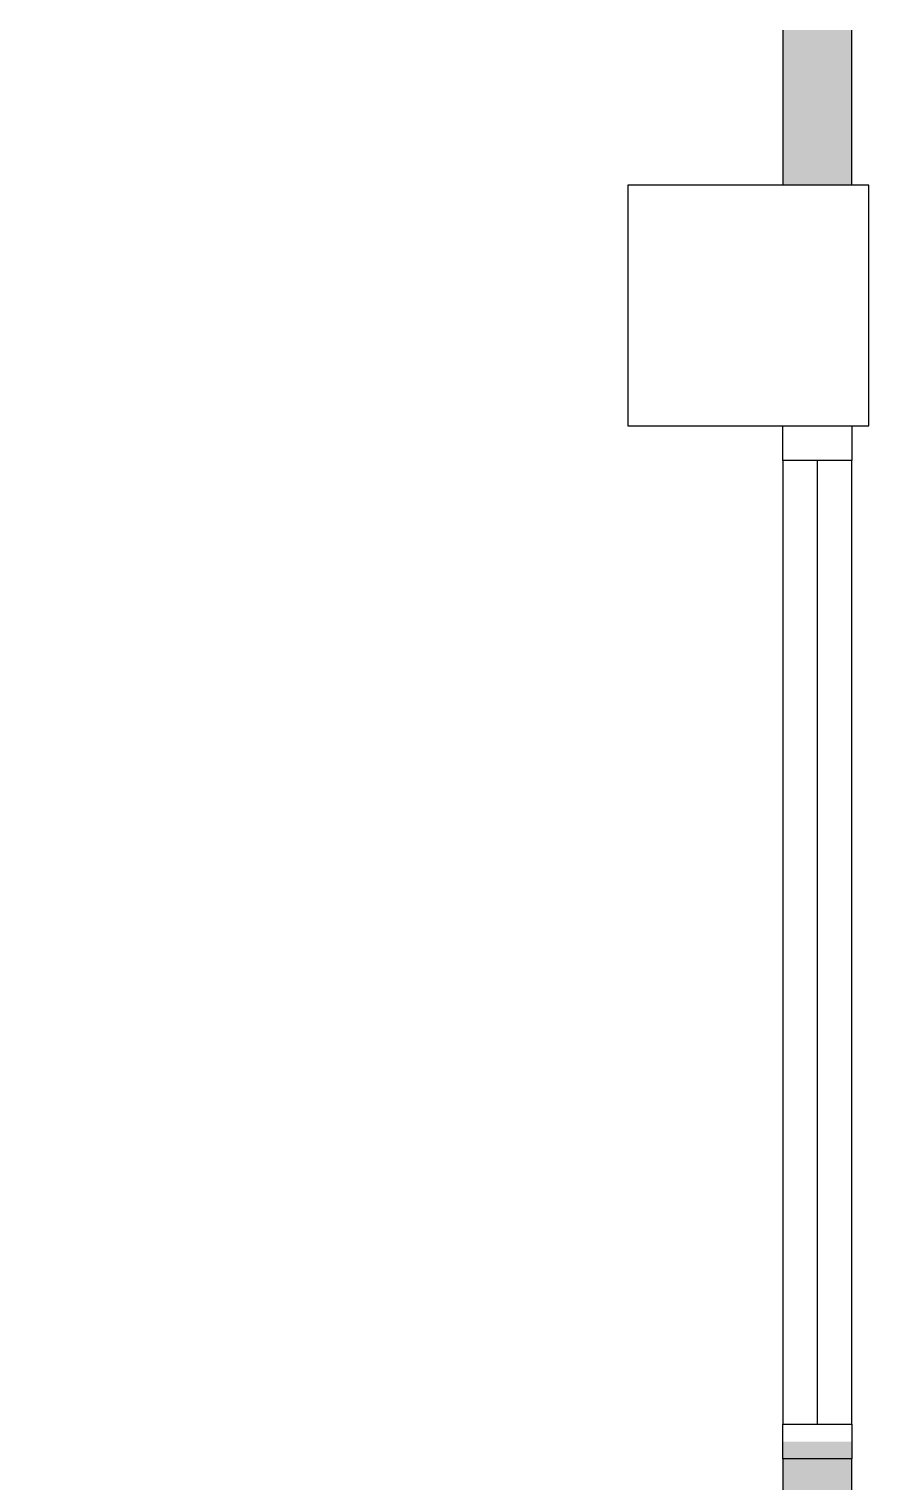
# Model space of a CAD drawing. Header units: millimetres. Extents: x 982 to 80582, y 687 to 58800.
# Drawn here: x 30822 to 32042, y 38874 to 40985 of the extents above; entities that cross this region are included whole.
import ezdxf

# ---------------------------------------------------------------- set-up
doc = ezdxf.new("R2010")
doc.units = ezdxf.units.MM
for name, color, linetype in [('A-COLUMN', 3, 'Continuous'), ('A-HATCH', 8, 'Continuous'), ('A-PARTITION', 4, 'Continuous'), ('A-WIN', 9, 'Continuous')]:
    doc.layers.add(name, color=color, linetype=linetype)
pattern_1 = [(0, (3598.94, -194877.037), (25, 50), [0, -50])]

msp = doc.modelspace()

# ---------------------------------------------------------------- hatches: boundary and pattern name
at = {"layer": 'A-HATCH'}
h = msp.add_hatch(dxfattribs=at)
h.set_pattern_fill('DOTS', color=8, scale=800)
h.set_pattern_definition(pattern_1)
h.paths.add_polyline_path([(27517.1, 44933.1), (27417.1, 44933.1), (27417.1, 42883.1), (27517.1, 42883.1)])
h.paths.add_polyline_path([(31867.1, 41983.1), (27417.1, 41983.1), (27417.1, 41883.1), (27517.1, 41883.1), (31867.1, 41883.1)])
h.paths.add_polyline_path([(32017.1, 44933.1), (31917.1, 44933.1), (31917.1, 44383.1), (32017.1, 44383.1)])
h.paths.add_polyline_path([(32017.1, 41983.1), (31917.1, 41983.1), (31867.1, 41983.1), (31867.1, 41883.1), (32017.1, 41883.1)])
h.paths.add_polyline_path([(27517.1, 40983.1), (27417.1, 40983.1), (27417.1, 40733.1), (27517.1, 40733.1)])
h.paths.add_polyline_path([(31917.1, 40758.1), (32017.1, 40758.1), (32017.1, 40983.1), (31917.1, 40983.1)])
h = msp.add_hatch(dxfattribs=at)
h.set_pattern_fill('DOTS', color=8, scale=800)
h.set_pattern_definition(pattern_1)
h.paths.add_polyline_path([(27517.1, 36833.1), (27417.1, 36833.1), (27417.1, 36158.1), (27517.1, 36158.1)])
h.paths.add_polyline_path([(32017.1, 37733.1), (31917.1, 37733.1), (31917.1, 34433.1), (32017.1, 34433.1)])
h.paths.add_polyline_path([(32017.1, 38933.1), (31917.1, 38933.1), (31917.1, 38633.1), (32017.1, 38633.1)])
h.paths.add_polyline_path([(27417.1, 40758.1), (27517.1, 40758.1), (27517.1, 40983.1), (27417.1, 40983.1)])
h.paths.add_polyline_path([(27517.1, 40408.1), (27417.1, 40408.1), (27417.1, 38033.1), (27517.1, 38033.1), (27517.1, 38633.1), (31867.1, 38633.1), (31867.1, 38733.1), (27517.1, 38733.1)])

# ---------------------------------------------------------------- linework, layer by layer
at = {"layer": 'A-COLUMN', "color": 8}
msp.add_lwpolyline([(31692.1, 40408.1), (32042.1, 40408.1), (32042.1, 40758.1), (31692.1, 40758.1)], close=True, dxfattribs=at)
at = {"layer": 'A-PARTITION', "color": 8}
for p, q in [((31917.1, 40983.1), (31917.1, 40758.1)), ((32017.1, 40758.1), (32017.1, 40983.1))]:
    msp.add_line(p, q, dxfattribs=at)
msp.add_lwpolyline([(32017.1, 38908.1), (31917.1, 38908.1), (31917.1, 38633.1), (32017.1, 38633.1)], close=True, dxfattribs=at)
at = {"layer": 'A-WIN', "color": 8, "ltscale": 790000000.0}
for p, q in [((31917.1, 40358.1), (31917.1, 38958.1)), ((32017.1, 38958.1), (32017.1, 40358.1))]:
    msp.add_line(p, q, dxfattribs=at)
at = {"layer": 'A-WIN', "color": 8}
msp.add_line((31967.1, 40358.1), (31967.1, 38958.1), dxfattribs=at)
for points in [[(31917.1, 40358.1), (31917.1, 40408.1), (32017.1, 40408.1), (32017.1, 40358.1)], [(31917.1, 38908.1), (31917.1, 38958.1), (32017.1, 38958.1), (32017.1, 38908.1)]]:
    msp.add_lwpolyline(points, close=True, dxfattribs=at)

doc.saveas('drawing.dxf')
